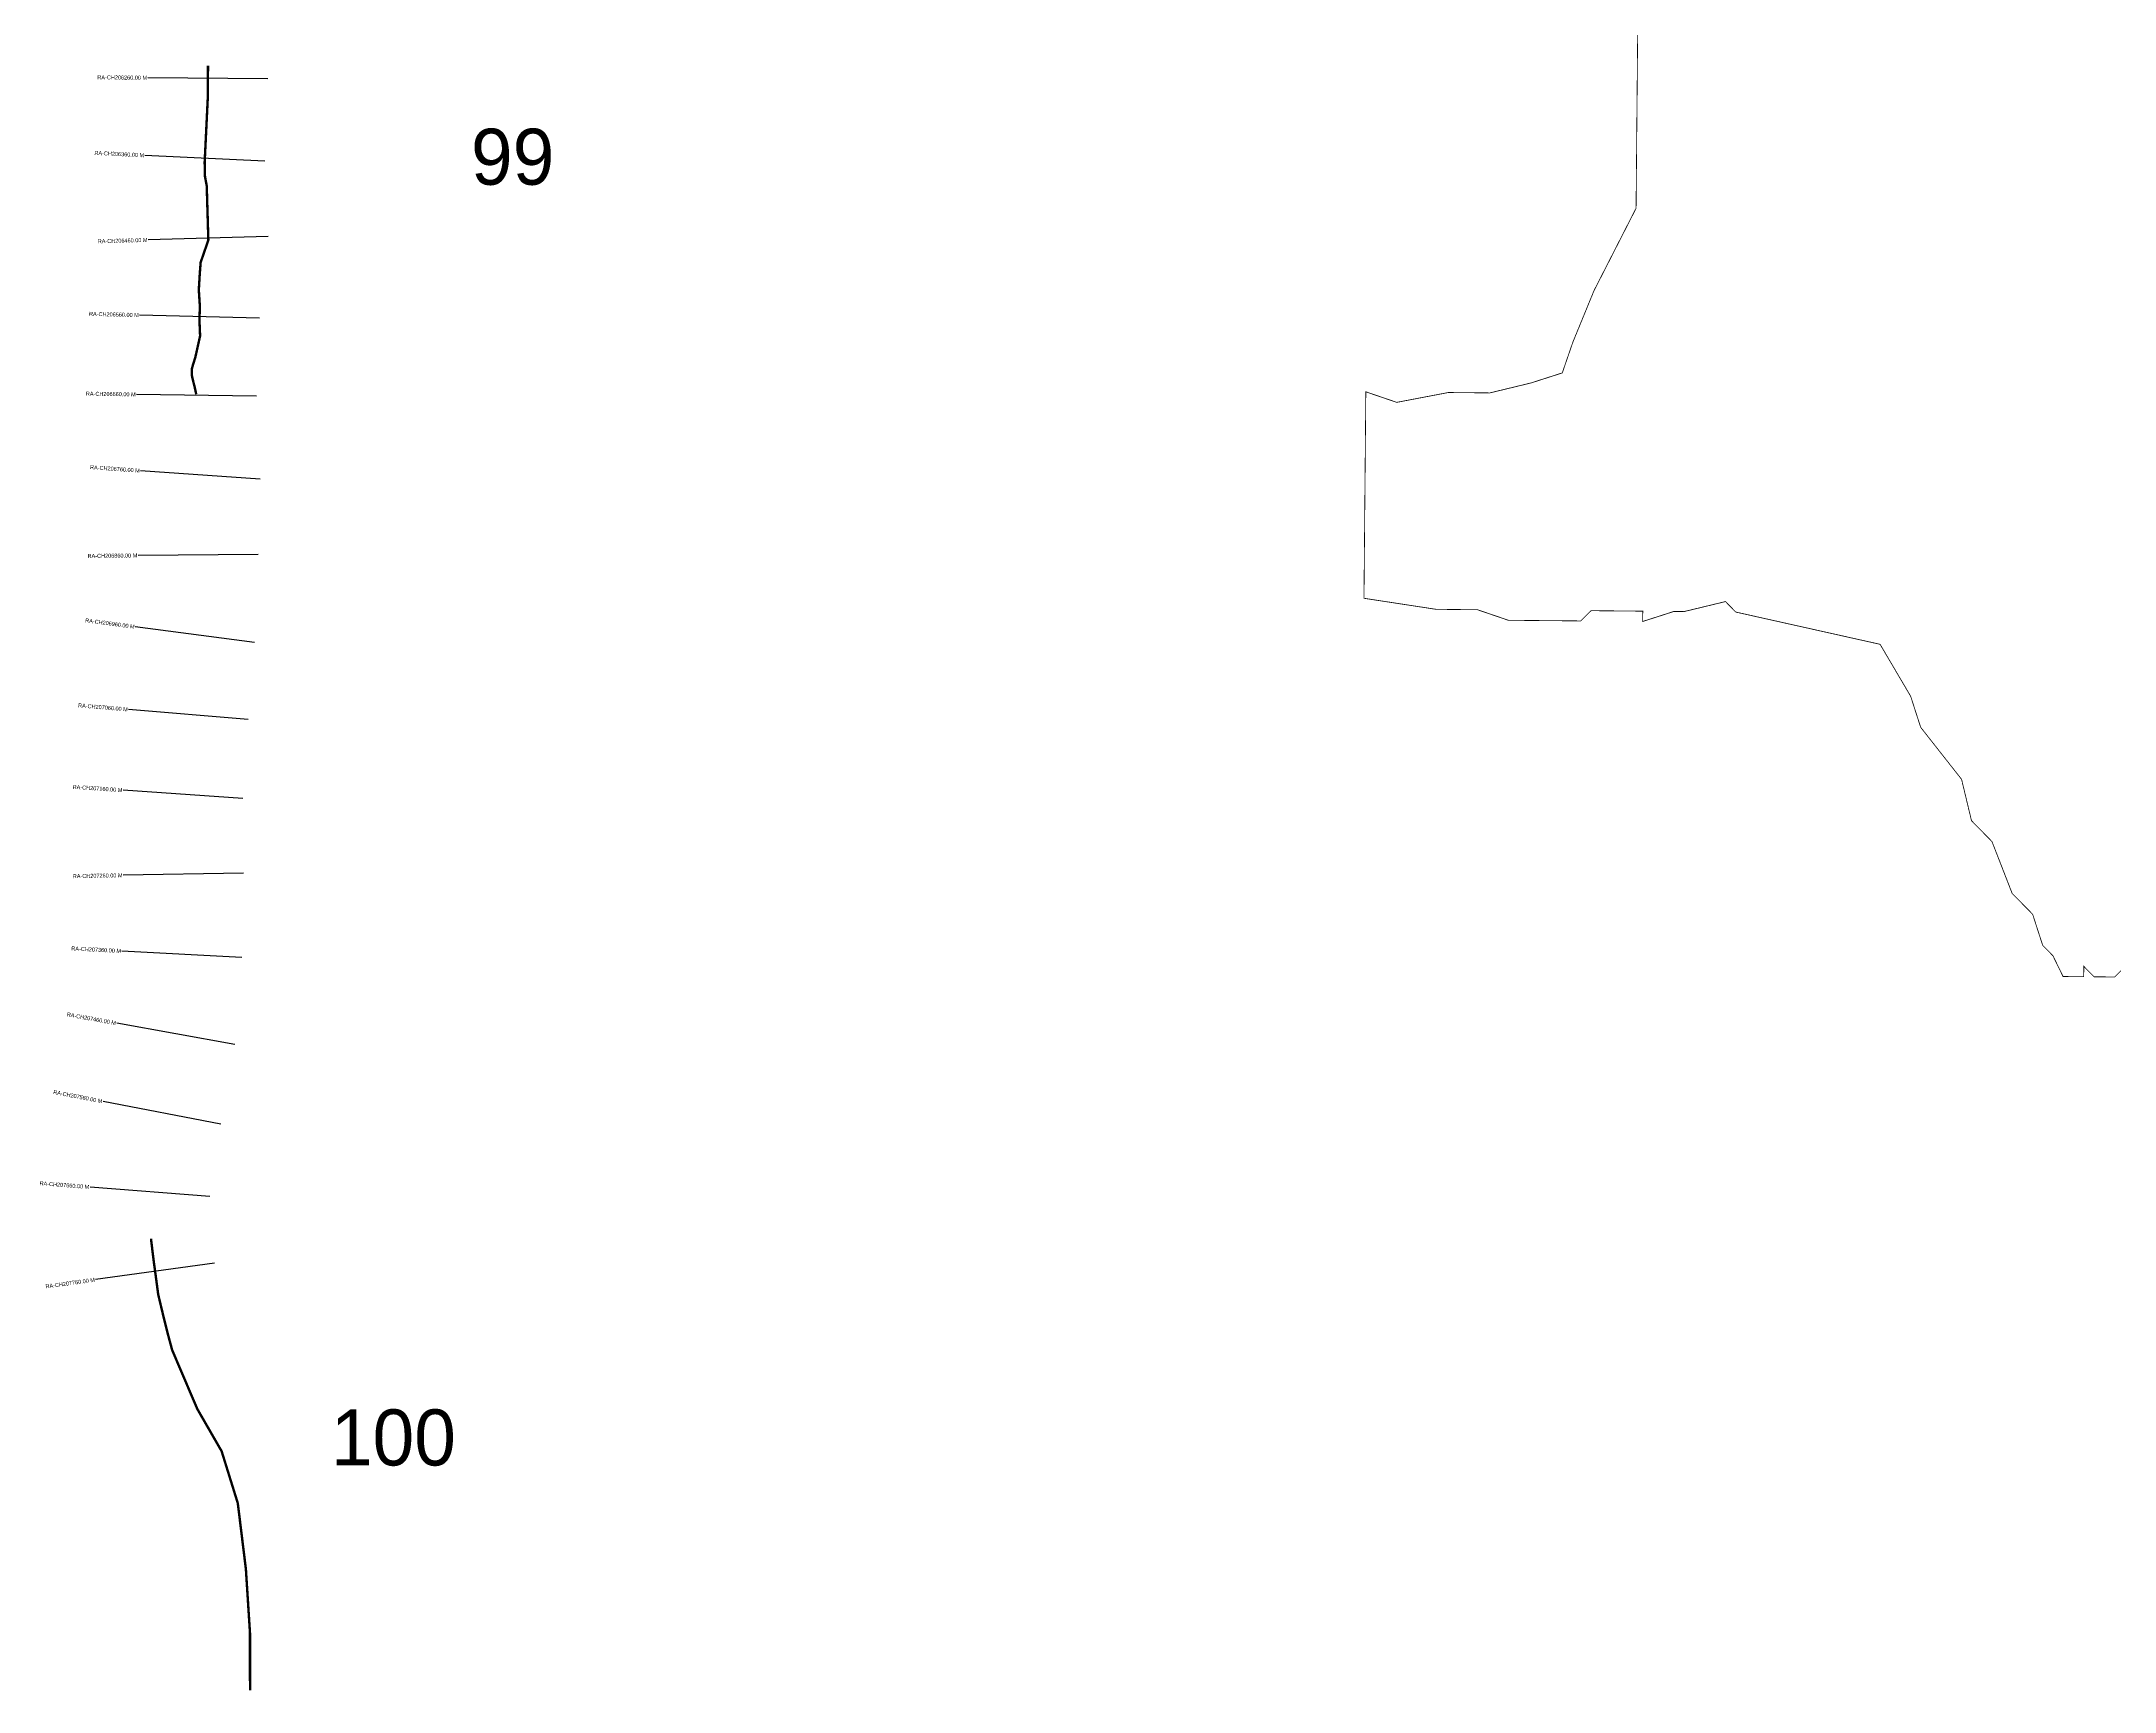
# Model space of a CAD drawing. Header units: metres. Extents: x 269105 to 279758, y 2076381 to 2090619.
# Drawn here: x 274638 to 277228, y 2076381 to 2078443 of the extents above; entities that cross this region are included whole.
import ezdxf
from ezdxf.enums import TextEntityAlignment as Align

# ---------------------------------------------------------------- set-up
doc = ezdxf.new("R2010")
doc.units = ezdxf.units.M
for name, color, linetype in [('CS', 134, 'Continuous'), ('CSMark', 210, 'Continuous'), ('NATURALLY PROTECTED', 3, 'Continuous')]:
    doc.layers.add(name, color=color, linetype=linetype)

msp = doc.modelspace()

# ---------------------------------------------------------------- linework, layer by layer
at = {"color": 6, "const_width": 1}
msp.add_lwpolyline([(277240.8, 2077287), (277227.8, 2077274.1), (277202, 2077274.4), (277189.2, 2077287.4), (277189.1, 2077274.5), (277163.3, 2077274.7), (277150.6, 2077300.7), (277137.8, 2077313.7), (277125.3, 2077352.5), (277099.7, 2077378.5), (277074.5, 2077443.3), (277048.9, 2077469.4), (277036.5, 2077521.1), (276985.4, 2077586.1), (276972.9, 2077624.9), (276934.7, 2077689.8), (276754.4, 2077730.1), (276741.6, 2077743.2), (276689.9, 2077730.7), (276677, 2077730.8), (276638.1, 2077718.3), (276638.3, 2077731.2), (276573.7, 2077731.8), (276560.7, 2077719), (276470.4, 2077719.8), (276431.8, 2077733), (276380.2, 2077733.5), (276290, 2077747.3), (276292.3, 2078005.3), (276330.9, 2077992.1), (276395.5, 2078004.4), (276447.2, 2078003.9), (276498.9, 2078016.4), (276537.7, 2078028.9), (276551, 2078067.5), (276577.4, 2078131.8), (276629.9, 2078234.6), (276632, 2078466.9)], dxfattribs=at)
at = {"layer": 'CS'}
for p, q in [((274920.9, 2078396.3), (274770.9, 2078397.6)), ((274917, 2078293.4), (274767.2, 2078300.7)), ((274921.3, 2078199.5), (274771.4, 2078195.1)), ((274910.4, 2078097.1), (274760.5, 2078101.1)), ((274906.6, 2078000), (274756.6, 2078002.1)), ((274911.3, 2077896.1), (274761.7, 2077906.7)), ((274908.7, 2077802.2), (274758.7, 2077800.8)), ((274904, 2077691.9), (274755.2, 2077711.6)), ((274896.1, 2077595.8), (274746.7, 2077608.4)), ((274889.6, 2077497.3), (274740, 2077507.5)), ((274890.2, 2077403.9), (274740.2, 2077401.2)), ((274888.1, 2077298.6), (274738.3, 2077306.5)), ((274879.5, 2077189.7), (274731.9, 2077216.3)), ((274862.2, 2077090.4), (274714.9, 2077118.6)), ((274848.2, 2077000), (274698.6, 2077011.6)), ((274854.2, 2076916.7), (274705.6, 2076896))]:
    msp.add_line(p, q, dxfattribs=at)
at = {"layer": 'NATURALLY PROTECTED', "const_width": 3, "flags": 128}
for points in [[(274846, 2078412.8), (274845.6, 2078370.3), (274841.8, 2078292.1), (274842.2, 2078274.3), (274844.4, 2078262.6), (274846.4, 2078194.8), (274836.8, 2078167), (274835.7, 2078152.8), (274834.5, 2078132.7), (274835.8, 2078112.4), (274835.3, 2078094.5), (274836.1, 2078075.1), (274830.1, 2078048.2), (274827.2, 2078039), (274825.8, 2078033.8), (274825.8, 2078025.7), (274827.8, 2078017.1), (274829.3, 2078011.3), (274831.3, 2078002.2)], [(274774.8, 2076947.2), (274775.1, 2076944.2), (274775.1, 2076944.2), (274778, 2076920.3), (274781, 2076898.3), (274783.8, 2076877.3), (274790.2, 2076850.5), (274795.4, 2076829.5), (274801.2, 2076808), (274832.6, 2076734.4), (274863, 2076681.6), (274883.2, 2076616.6), (274893.3, 2076534.3), (274898.4, 2076454.8), (274898.5, 2076382.8)]]:
    msp.add_lwpolyline(points, dxfattribs=at)

# ---------------------------------------------------------------- texts
at = {"char_height": 70, "attachment_point": 1}
for s, width, heights, insert in [('99', 95.172, [61.4], (275174.5, 2078334)), ('100', 422.968, [38], (274999.5, 2076733.8))]:
    msp.add_mtext_dynamic_manual_height_columns(s, width=width, gutter_width=1, heights=heights, dxfattribs=dict(at, insert=insert))
at = {"layer": 'CSMark'}
for s, rotation, p in [('RA-CH206260.00 M', 359.496, (274769.9, 2078397.7)), ('RA-CH206360.00 M', 357.2205, (274766.2, 2078300.8)), ('RA-CH206460.00 M', 1.6743, (274770.4, 2078195.1)), ('RA-CH206560.00 M', 358.4881, (274759.5, 2078101.1)), ('RA-CH206660.00 M', 359.2017, (274755.6, 2078002.1)), ('RA-CH206760.00 M', 355.941, (274760.7, 2077906.8)), ('RA-CH206860.00 M', 0.5231, (274757.7, 2077800.8)), ('RA-CH206960.00 M', 352.4644, (274754.3, 2077711.7)), ('RA-CH207060.00 M', 355.2147, (274745.7, 2077608.4)), ('RA-CH207160.00 M', 356.1052, (274739, 2077507.5)), ('RA-CH207260.00 M', 1.0368, (274739.2, 2077401.2)), ('RA-CH207360.00 M', 356.9873, (274737.3, 2077306.6)), ('RA-CH207460.00 M', 349.7766, (274730.9, 2077216.5)), ('RA-CH207560.00 M', 349.17, (274713.9, 2077118.8)), ('RA-CH207660.00 M', 355.5339, (274697.6, 2077011.7)), ('RA-CH207760.00 M', 7.9294, (274704.6, 2076895.9))]:
    msp.add_text(s, height=5, rotation=rotation, dxfattribs=at).set_placement(p, align=Align.MIDDLE_RIGHT)

doc.saveas('drawing.dxf')
